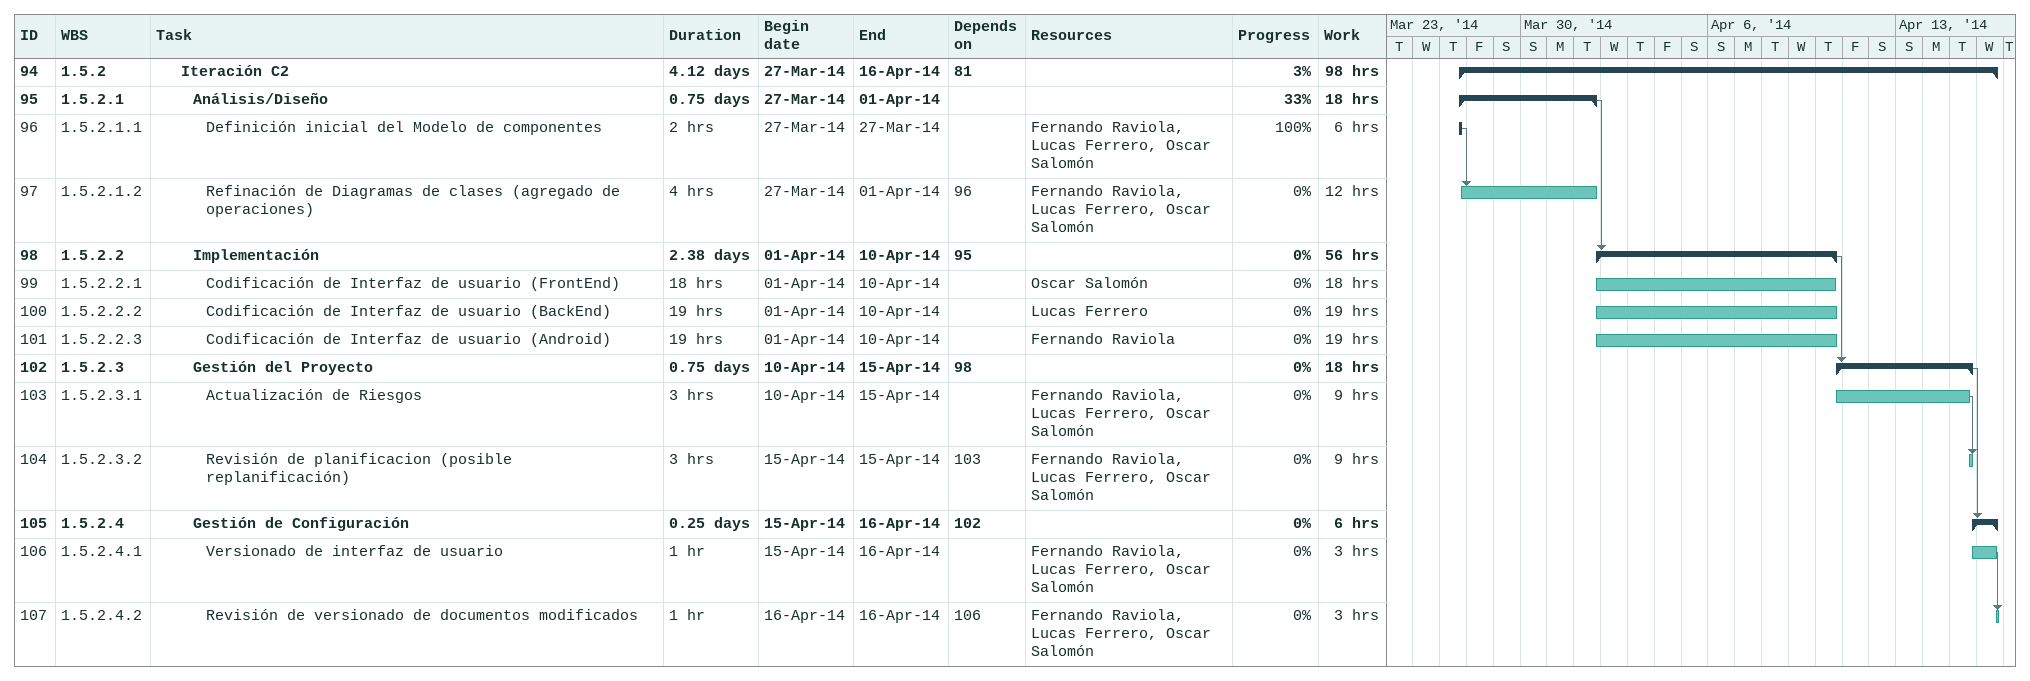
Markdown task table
| ID | WBS | Task | Duration | Start | Finish | Predecessors | Resources | % complete | Work (h) |
|---|---|---|---|---|---|---|---|---|---|
| 94 | 1.5.2 | **Iteración C2** | 4.12d | 2014-03-27 | 2014-04-16 | 81 |  | 3 | 98 |
| 95 | 1.5.2.1 | **Análisis/Diseño** | 0.75d | 2014-03-27 | 2014-04-01 |  |  | 33 | 18 |
| 96 | 1.5.2.1.1 | Definición inicial del Modelo de componentes | 2h | 2014-03-27 | 2014-03-27 |  | Fernando Raviola, Lucas Ferrero, Oscar Salomón | 100 | 6 |
| 97 | 1.5.2.1.2 | Refinación de Diagramas de clases (agregado de operaciones) | 4h | 2014-03-27 | 2014-04-01 | 96 | Fernando Raviola, Lucas Ferrero, Oscar Salomón | 0 | 12 |
| 98 | 1.5.2.2 | **Implementación** | 2.38d | 2014-04-01 | 2014-04-10 | 95 |  | 0 | 56 |
| 99 | 1.5.2.2.1 | Codificación de Interfaz de usuario (FrontEnd) | 18h | 2014-04-01 | 2014-04-10 |  | Oscar Salomón | 0 | 18 |
| 100 | 1.5.2.2.2 | Codificación de Interfaz de usuario (BackEnd) | 19h | 2014-04-01 | 2014-04-10 |  | Lucas Ferrero | 0 | 19 |
| 101 | 1.5.2.2.3 | Codificación de Interfaz de usuario (Android) | 19h | 2014-04-01 | 2014-04-10 |  | Fernando Raviola | 0 | 19 |
| 102 | 1.5.2.3 | **Gestión del Proyecto** | 0.75d | 2014-04-10 | 2014-04-15 | 98 |  | 0 | 18 |
| 103 | 1.5.2.3.1 | Actualización de Riesgos | 3h | 2014-04-10 | 2014-04-15 |  | Fernando Raviola, Lucas Ferrero, Oscar Salomón | 0 | 9 |
| 104 | 1.5.2.3.2 | Revisión de planificacion (posible replanificación) | 3h | 2014-04-15 | 2014-04-15 | 103 | Fernando Raviola, Lucas Ferrero, Oscar Salomón | 0 | 9 |
| 105 | 1.5.2.4 | **Gestión de Configuración** | 0.25d | 2014-04-15 | 2014-04-16 | 102 |  | 0 | 6 |
| 106 | 1.5.2.4.1 | Versionado de interfaz de usuario | 1h | 2014-04-15 | 2014-04-16 |  | Fernando Raviola, Lucas Ferrero, Oscar Salomón | 0 | 3 |
| 107 | 1.5.2.4.2 | Revisión de versionado de documentos modificados | 1h | 2014-04-16 | 2014-04-16 | 106 | Fernando Raviola, Lucas Ferrero, Oscar Salomón | 0 | 3 |
